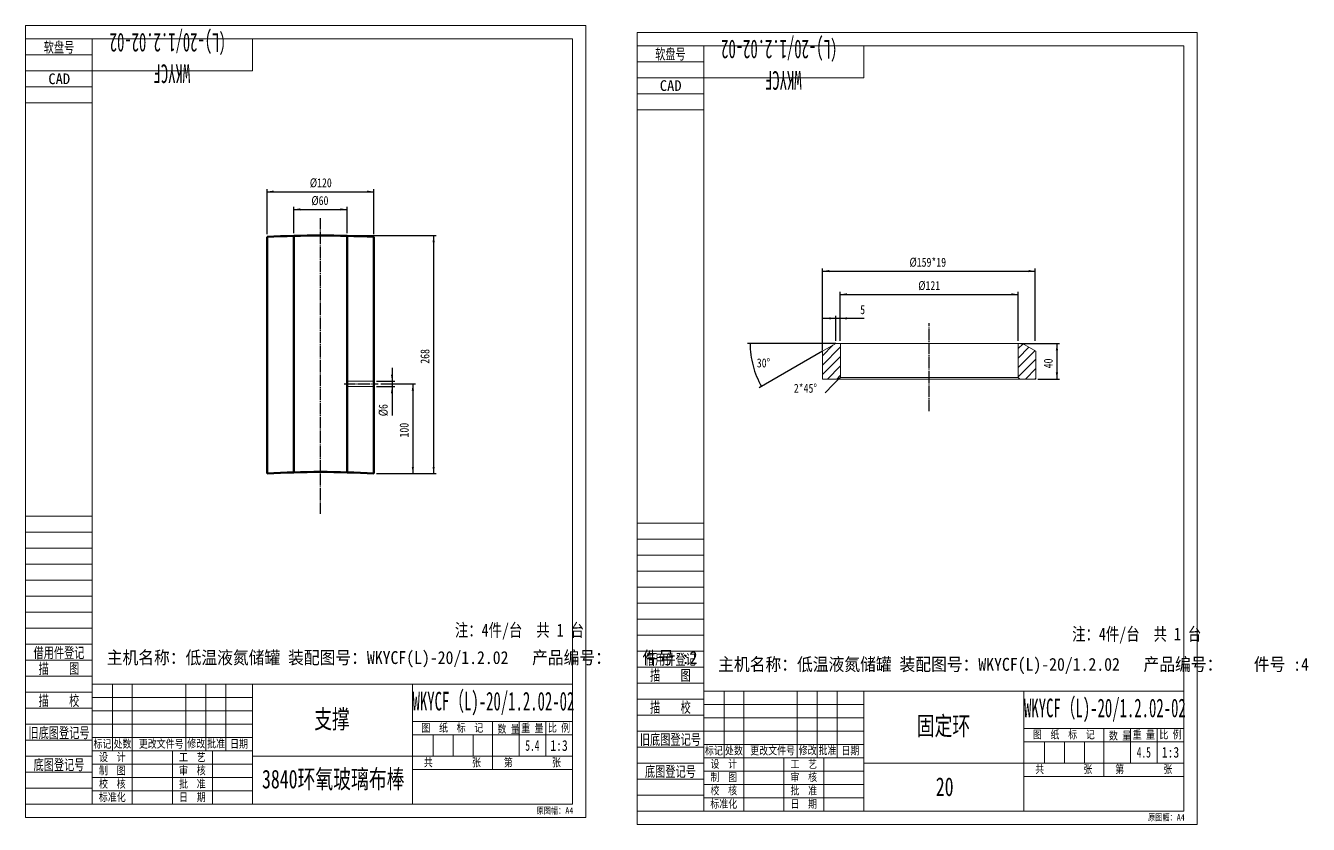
# Model space of a CAD drawing. Header units: millimetres. Extents: x 1505 to 130937, y -44938 to 37032.
# Drawn here: x 8629 to 10072, y -16712 to -15814 of the extents above; entities that cross this region are included whole.
import ezdxf

# ---------------------------------------------------------------- set-up
doc = ezdxf.new("R2010")
doc.units = ezdxf.units.MM
doc.linetypes.add('AM_ISO08W050', pattern=[16, 13, -1, 1, -1])
doc.linetypes.add('AM_ISO08W050x2', pattern=[16, 13, -1, 1, -1])
for name, color, linetype, lineweight in [('6', 2, 'Continuous', 18), ('AM_0', 7, 'Continuous', 50), ('AM_5', 3, 'Continuous', 25), ('AM_6', 2, 'Continuous', 15), ('AM_7', 4, 'AM_ISO08W050', 25), ('AM_8', 1, 'Continuous', 25), ('CDRAFT0', 7, 'Continuous', 18), ('RAHM2', 1, 'Continuous', 18), ('RAHM3', 2, 'Continuous', 18), ('RAHM5', 7, 'Continuous', 18), ('TILE1', 5, 'Continuous', 18)]:
    doc.layers.add(name, color=color, linetype=linetype, lineweight=lineweight)
doc.styles.add('ACANSTS', font='')
doc.styles.add('ACGBTS_0.575705', font='', dxfattribs={"width": 0.575359})
doc.styles.add('HZ', font='', dxfattribs={"width": 0.7})
doc.styles.add('PC_TEXTSTYLE', font='', dxfattribs={"width": 0.8})
doc.styles.get("Standard").update_dxf_attribs({"font": 'txt', "width": 0.8})
doc.styles.add('UserTxtStyle136', font='', dxfattribs={"width": 0.578889})
doc.styles.add('UserTxtStyle2', font='', dxfattribs={"width": 0.65})
doc.styles.add('UserTxtStyle23', font='', dxfattribs={"width": 0.9})
doc.styles.get('ACANSTS').set_extended_font_data('宋体')
doc.styles.get('ACGBTS_0.575705').set_extended_font_data('宋体')
doc.styles.get('HZ').set_extended_font_data('宋体')
doc.styles.get('PC_TEXTSTYLE').set_extended_font_data('宋体')
doc.styles.get('UserTxtStyle136').set_extended_font_data('宋体')
doc.styles.get('UserTxtStyle2').set_extended_font_data('宋体')
doc.styles.get('UserTxtStyle23').set_extended_font_data('宋体')
doc.dimstyles.new('AM_GB$0', dxfattribs={"dimtxt": 3.371484, "dimasz": 2.5, "dimexe": 1, "dimexo": 1, "dimgap": 2.088633, "dimtad": 1, "dimdsep": 46, "dimtxsty": 'Standard', "dimblk": 'NONE', "dimcen": 0, "dimdle": 5, "dimclrd": 256, "dimclre": 256, "dimclrt": 2, "dimadec": 0, "dimazin": 2, "dimtfac": 0.707107, "dimtdec": 3, "dimtmove": 2, "dimatfit": 3, "dimfxl": 1, "dimfrac": 2, "dimtolj": 1, "dimlwd": 18, "dimarcsym": 0})
doc.dimstyles.new('AM_GB$2', dxfattribs={"dimtxt": 3.371484, "dimasz": 2.5, "dimexe": 1, "dimexo": 1, "dimgap": 2.088633, "dimtad": 1, "dimtih": 1, "dimtoh": 1, "dimdsep": 46, "dimtxsty": 'Standard', "dimblk": 'NONE', "dimcen": 0, "dimdle": 5, "dimclrd": 256, "dimclre": 256, "dimclrt": 2, "dimadec": 0, "dimazin": 2, "dimtfac": 0.707107, "dimtdec": 3, "dimtmove": 2, "dimatfit": 3, "dimfxl": 1, "dimfrac": 2, "dimtolj": 1, "dimlwd": 18, "dimarcsym": 0})

# ---------------------------------------------------------------- blocks, each defined once
blk = doc.blocks.new('*X661')
at = {"layer": 'CDRAFT0'}
for p, q in [((255, 840), (255, 876)), ((75, 840), (255, 840)), ((75, 15), (0, 15))]:
    blk.add_line(p, q, dxfattribs=at)
blk.add_lwpolyline([(75, 15), (75, 876), (615, 876), (615, 15), (75, 15)], dxfattribs=at)
at = {"layer": 'RAHM2'}
for p, q in [((75, 858), (0, 858)), ((75, 822), (0, 822)), ((75, 339), (0, 339)), ((75, 303), (0, 303)), ((75, 267), (0, 267)), ((75, 231), (0, 231)), ((75, 195), (0, 195)), ((75, 159), (0, 159)), ((75, 123), (0, 123)), ((75, 87), (0, 87)), ((75, 51), (0, 51)), ((75, 33), (0, 33))]:
    blk.add_line(p, q, dxfattribs=at)
at = {"layer": 'RAHM3'}
for p, q in [((75, 876), (0, 876)), ((75, 840), (0, 840)), ((75, 804), (0, 804)), ((75, 321), (0, 321)), ((75, 285), (0, 285)), ((75, 249), (0, 249)), ((75, 213), (0, 213)), ((75, 177), (0, 177)), ((75, 141), (0, 141)), ((75, 105), (0, 105)), ((75, 69), (0, 69))]:
    blk.add_line(p, q, dxfattribs=at)
at = {"layer": 'TILE1'}
blk.add_line((0, 0), (0, 891), dxfattribs=at)
blk.add_lwpolyline([(0, 891), (630, 891), (630, 0), (0, 0)], dxfattribs=at)
at = {"layer": '6', "color": 1, "insert": (574.7, 11.5), "char_height": 7.22, "width": 61.852, "attachment_point": 1, "line_spacing_factor": 1.37}
blk.add_mtext('原图幅：A4', dxfattribs=at)
at = {"layer": 'RAHM2', "char_height": 12, "attachment_point": 8}
for s, insert, width, style in [('软盘号', (37.5, 859.3), 51.73, 'HZ'), ('CAD', (37.8, 825), 36.7, 'ACANSTS'), ('借用件登记', (37.5, 178.2), 88.06, 'HZ'), ('描    图', (37.5, 160.4), 69.3, 'HZ'), ('描    校', (37.5, 124.3), 70.14, 'HZ'), ('旧底图登记号', (37.5, 88.1), 103.67, 'HZ'), ('底图登记号', (37.5, 52.1), 87.85, 'HZ')]:
    blk.add_mtext(s, dxfattribs=dict(at, insert=insert, width=width, style=style))
at = {"layer": 'RAHM5', "insert": (164.5, 857.2), "char_height": 21, "width": 39.9, "attachment_point": 5, "rotation": 180, "style": 'ACGBTS_0.575705'}
blk.add_mtext('WKYCF（L)-20/1.2.02-02', dxfattribs=at)
blk = doc.blocks.new('*X662')
at = {"layer": 'CDRAFT0'}
for p, q in [((-540, 0), (-540, 135)), ((-540, 135), (0, 135)), ((-517.2, 60), (-517.2, 135)), ((-495, 0), (-495, 135)), ((-435, 60), (-435, 135)), ((-412.5, 60), (-412.5, 135)), ((-390, 60), (-390, 135)), ((-360, 0), (-360, 135)), ((-180, 135), (-180, 0)), ((0, 135), (0, 0)), ((-179.2, 93), (0, 93)), ((-90, 39.3), (-90, 93)), ((-60, 54), (-60, 93)), ((-30, 54.1), (-30, 93)), ((-179.9, 78), (0, 78)), ((-540, 60), (-360, 60)), ((-450, 0), (-450, 60)), ((-405, 0), (-405, 60)), ((-360, 54), (0, 54)), ((-180, 39), (0, 39)), ((-540, 0), (0, 0))]:
    blk.add_line(p, q, dxfattribs=at)
at = {"layer": 'RAHM2'}
for p, q in [((-540, 120), (-360, 120)), ((-540, 105), (-360, 105)), ((-540, 90), (-360, 90)), ((-540, 75), (-360, 75)), ((-156.7, 54.1), (-156.7, 78)), ((-134.2, 54.1), (-134.2, 78)), ((-111.7, 54.1), (-111.7, 78)), ((-540, 45), (-360, 45)), ((-540, 30), (-360, 30)), ((-540, 15), (-360, 15))]:
    blk.add_line(p, q, dxfattribs=at)
for s, insert, char_height, width, attachment_point, style in [('图  纸  标  记', (-135, 85.5), 9, 104.7, 5, 'PC_TEXTSTYLE'), ('数 量', (-84.3, 79.2), 9, 37.08, 7, 'PC_TEXTSTYLE'), ('重 量', (-45, 85.5), 9, 37.14, 5, 'PC_TEXTSTYLE'), ('比 例', (-15, 85.5), 9, 34.86, 5, 'PC_TEXTSTYLE'), ('标记', (-528.6, 67.5), 9, 29.34, 5, 'PC_TEXTSTYLE'), ('处数', (-506.1, 67.5), 9, 29.16, 5, 'PC_TEXTSTYLE'), (' 更改文件号', (-465, 67.5), 9, 83.52, 5, 'PC_TEXTSTYLE'), ('修改', (-423.1, 67.8), 9, 29.46, 5, 'PC_TEXTSTYLE'), ('批准', (-400.8, 67.8), 9, 29.46, 5, 'PC_TEXTSTYLE'), ('日期', (-375, 67.5), 9, 26.46, 5, 'PC_TEXTSTYLE'), ('设  计', (-517.5, 52.5), 9, 44.58, 5, 'PC_TEXTSTYLE'), ('工  艺', (-427.5, 52.5), 9, 44.34, 5, 'PC_TEXTSTYLE'), ('5.4', (-45, 66), 12, 24.375, 5, 'UserTxtStyle2'), ('制  图', (-517.5, 37.5), 9, 44.1, 5, 'PC_TEXTSTYLE'), ('审  核', (-427.5, 37.5), 9, 44.1, 5, 'PC_TEXTSTYLE'), ('共         张', (-135, 46.5), 9, 98.64, 5, 'PC_TEXTSTYLE'), ('第         张', (-45, 46.5), 9, 98.58, 5, 'PC_TEXTSTYLE'), ('校  核', (-517.5, 22.5), 9, 44.52, 5, 'PC_TEXTSTYLE'), ('批  准', (-427.5, 22.5), 9, 44.82, 5, 'PC_TEXTSTYLE'), ('标准化', (-517.5, 7.5), 9, 44.76, 5, 'PC_TEXTSTYLE'), ('日  期', (-427.5, 7.5), 9, 41.82, 5, 'PC_TEXTSTYLE')]:
    blk.add_mtext(s, dxfattribs=dict(at, insert=insert, char_height=char_height, width=width, attachment_point=attachment_point, style=style))
at = {"layer": 'RAHM2', "color": 2, "insert": (-15, 66), "char_height": 12, "width": 29.44, "attachment_point": 5, "style": 'PC_TEXTSTYLE'}
blk.add_mtext('1:3', dxfattribs=at)
at = {"layer": 'RAHM5', "char_height": 21, "attachment_point": 5}
for s, insert, width, style in [('WKYCF（L)-20/1.2.02-02', (-88.8, 113.2), 283.656, 'UserTxtStyle136'), ('支撑', (-270.4, 94.6), 61.495, 'HZ'), ('3840环氧玻璃布棒', (-269, 27.2), 249.655, 'HZ')]:
    blk.add_mtext(s, dxfattribs=dict(at, insert=insert, width=width, style=style))
blk = doc.blocks.new('*X663')
at = {"layer": 'CDRAFT0'}
for p, q in [((255, 840), (255, 876)), ((75, 840), (255, 840)), ((75, 15), (0, 15))]:
    blk.add_line(p, q, dxfattribs=at)
blk.add_lwpolyline([(75, 15), (75, 876), (615, 876), (615, 15), (75, 15)], dxfattribs=at)
at = {"layer": 'RAHM2'}
for p, q in [((75, 858), (0, 858)), ((75, 822), (0, 822)), ((75, 339), (0, 339)), ((75, 303), (0, 303)), ((75, 267), (0, 267)), ((75, 231), (0, 231)), ((75, 195), (0, 195)), ((75, 159), (0, 159)), ((75, 123), (0, 123)), ((75, 87), (0, 87)), ((75, 51), (0, 51)), ((75, 33), (0, 33))]:
    blk.add_line(p, q, dxfattribs=at)
at = {"layer": 'RAHM3'}
for p, q in [((75, 876), (0, 876)), ((75, 840), (0, 840)), ((75, 804), (0, 804)), ((75, 321), (0, 321)), ((75, 285), (0, 285)), ((75, 249), (0, 249)), ((75, 213), (0, 213)), ((75, 177), (0, 177)), ((75, 141), (0, 141)), ((75, 105), (0, 105)), ((75, 69), (0, 69))]:
    blk.add_line(p, q, dxfattribs=at)
at = {"layer": 'TILE1'}
blk.add_line((0, 0), (0, 891), dxfattribs=at)
blk.add_lwpolyline([(0, 891), (630, 891), (630, 0), (0, 0)], dxfattribs=at)
at = {"layer": '6', "color": 1, "insert": (574.7, 11.5), "char_height": 7.22, "width": 61.852, "attachment_point": 1, "line_spacing_factor": 1.37}
blk.add_mtext('原图幅：A4', dxfattribs=at)
at = {"layer": 'RAHM2', "char_height": 12, "attachment_point": 8}
for s, insert, width, style in [('软盘号', (37.5, 859.3), 51.73, 'HZ'), ('CAD', (37.8, 825), 36.7, 'ACANSTS'), ('借用件登记', (37.5, 178.2), 88.06, 'HZ'), ('描    图', (37.5, 160.4), 69.3, 'HZ'), ('描    校', (37.5, 124.3), 70.14, 'HZ'), ('旧底图登记号', (37.5, 88.1), 103.67, 'HZ'), ('底图登记号', (37.5, 52.1), 87.85, 'HZ')]:
    blk.add_mtext(s, dxfattribs=dict(at, insert=insert, width=width, style=style))
at = {"layer": 'RAHM5', "insert": (164.5, 857.2), "char_height": 21, "width": 39.9, "attachment_point": 5, "rotation": 180, "style": 'ACGBTS_0.575705'}
blk.add_mtext('WKYCF（L)-20/1.2.02-02', dxfattribs=at)
blk = doc.blocks.new('*X664')
at = {"layer": 'CDRAFT0'}
for p, q in [((-540, 0), (-540, 135)), ((-540, 135), (0, 135)), ((-517.2, 60), (-517.2, 135)), ((-495, 0), (-495, 135)), ((-435, 60), (-435, 135)), ((-412.5, 60), (-412.5, 135)), ((-390, 60), (-390, 135)), ((-360, 0), (-360, 135)), ((-180, 135), (-180, 0)), ((0, 135), (0, 0)), ((-179.2, 93), (0, 93)), ((-90, 39.3), (-90, 93)), ((-60, 54), (-60, 93)), ((-30, 54.1), (-30, 93)), ((-179.9, 78), (0, 78)), ((-540, 60), (-360, 60)), ((-450, 0), (-450, 60)), ((-405, 0), (-405, 60)), ((-360, 54), (0, 54)), ((-180, 39), (0, 39)), ((-540, 0), (0, 0))]:
    blk.add_line(p, q, dxfattribs=at)
at = {"layer": 'RAHM2'}
for p, q in [((-540, 120), (-360, 120)), ((-540, 105), (-360, 105)), ((-540, 90), (-360, 90)), ((-540, 75), (-360, 75)), ((-156.7, 54.1), (-156.7, 78)), ((-134.2, 54.1), (-134.2, 78)), ((-111.7, 54.1), (-111.7, 78)), ((-540, 45), (-360, 45)), ((-540, 30), (-360, 30)), ((-540, 15), (-360, 15))]:
    blk.add_line(p, q, dxfattribs=at)
for s, insert, char_height, width, attachment_point, style in [('图  纸  标  记', (-135, 85.5), 9, 104.7, 5, 'PC_TEXTSTYLE'), ('数 量', (-84.3, 79.2), 9, 37.08, 7, 'PC_TEXTSTYLE'), ('重 量', (-45, 85.5), 9, 37.14, 5, 'PC_TEXTSTYLE'), ('比 例', (-15, 85.5), 9, 34.86, 5, 'PC_TEXTSTYLE'), ('标记', (-528.6, 67.5), 9, 29.34, 5, 'PC_TEXTSTYLE'), ('处数', (-506.1, 67.5), 9, 29.16, 5, 'PC_TEXTSTYLE'), (' 更改文件号', (-465, 67.5), 9, 83.52, 5, 'PC_TEXTSTYLE'), ('修改', (-423.1, 67.8), 9, 29.46, 5, 'PC_TEXTSTYLE'), ('批准', (-400.8, 67.8), 9, 29.46, 5, 'PC_TEXTSTYLE'), ('日期', (-375, 67.5), 9, 26.46, 5, 'PC_TEXTSTYLE'), ('设  计', (-517.5, 52.5), 9, 44.58, 5, 'PC_TEXTSTYLE'), ('工  艺', (-427.5, 52.5), 9, 44.34, 5, 'PC_TEXTSTYLE'), ('4.5', (-45, 66), 12, 23.92, 5, 'UserTxtStyle2'), ('制  图', (-517.5, 37.5), 9, 44.1, 5, 'PC_TEXTSTYLE'), ('审  核', (-427.5, 37.5), 9, 44.1, 5, 'PC_TEXTSTYLE'), ('共         张', (-135, 46.5), 9, 98.64, 5, 'PC_TEXTSTYLE'), ('第         张', (-45, 46.5), 9, 98.58, 5, 'PC_TEXTSTYLE'), ('校  核', (-517.5, 22.5), 9, 44.52, 5, 'PC_TEXTSTYLE'), ('批  准', (-427.5, 22.5), 9, 44.82, 5, 'PC_TEXTSTYLE'), ('标准化', (-517.5, 7.5), 9, 44.76, 5, 'PC_TEXTSTYLE'), ('日  期', (-427.5, 7.5), 9, 41.82, 5, 'PC_TEXTSTYLE')]:
    blk.add_mtext(s, dxfattribs=dict(at, insert=insert, char_height=char_height, width=width, attachment_point=attachment_point, style=style))
at = {"layer": 'RAHM2', "color": 2, "insert": (-15, 66), "char_height": 12, "width": 29.44, "attachment_point": 5, "style": 'PC_TEXTSTYLE'}
blk.add_mtext('1:3', dxfattribs=at)
at = {"layer": 'RAHM5', "char_height": 21, "attachment_point": 5}
for s, insert, width, style in [('WKYCF（L)-20/1.2.02-02', (-88.8, 113.2), 283.656, 'UserTxtStyle136'), ('固定环', (-270.4, 94.6), 92.488, 'HZ'), ('20', (-269, 27.2), 29.768, 'HZ')]:
    blk.add_mtext(s, dxfattribs=dict(at, insert=insert, width=width, style=style))
blk = doc.blocks.new('*X665')
at = {"layer": 'AM_5'}
for points in [[(9525.3, -16090), (9532.8, -16088.7), (9532.8, -16091.2)], [(9764.5, -16090), (9757, -16088.7), (9757, -16091.2)]]:
    blk.add_hatch(color=256, dxfattribs=at).paths.add_polyline_path(points, flags=0)
for p, q in [((9525.3, -16178.9), (9525.3, -16087)), ((9764.5, -16168.5), (9764.5, -16087)), ((9525.3, -16090), (9764.5, -16090))]:
    blk.add_line(p, q, dxfattribs=at)
at = {"layer": 'AM_5', "color": 2, "insert": (9643.7, -16080.2), "char_height": 10.11, "width": 68.4, "attachment_point": 5, "line_spacing_factor": 1.37}
blk.add_mtext('%%C159*19', dxfattribs=at)
blk = doc.blocks.new('_NONE')
blk = doc.blocks.new('*X666')
at = {"layer": 'AM_5'}
for points in [[(9540.3, -16143.1), (9532.8, -16144.4), (9532.8, -16141.9)], [(9545.3, -16143.1), (9552.8, -16144.4), (9552.8, -16141.9)]]:
    blk.add_hatch(color=256, dxfattribs=at).paths.add_polyline_path(points, flags=0)
for p, q in [((9572.2, -16143.1), (9525.3, -16143.1)), ((9540.3, -16168.5), (9540.3, -16140.1)), ((9545.3, -16168.4), (9545.3, -16140.1))]:
    blk.add_line(p, q, dxfattribs=at)
at = {"layer": 'AM_5', "color": 2, "insert": (9570.4, -16133.4), "char_height": 10.1, "width": 6.3, "attachment_point": 5, "line_spacing_factor": 1.37}
blk.add_mtext('5', dxfattribs=at)
blk = doc.blocks.new('*X667')
at = {"layer": 'AM_5'}
for points in [[(9789, -16171.5), (9790.2, -16179), (9787.7, -16179)], [(9789, -16211.5), (9790.2, -16204), (9787.7, -16204)]]:
    blk.add_hatch(color=256, dxfattribs=at).paths.add_polyline_path(points, flags=0)
for p, q in [((9748.3, -16171.5), (9792, -16171.5)), ((9789, -16171.5), (9789, -16211.5)), ((9767.5, -16211.5), (9792, -16211.5))]:
    blk.add_line(p, q, dxfattribs=at)
at = {"layer": 'AM_5', "color": 2, "insert": (9779.2, -16193.8), "char_height": 10.11, "width": 21, "attachment_point": 5, "rotation": 90, "line_spacing_factor": 1.37}
blk.add_mtext('40', dxfattribs=at)
blk = doc.blocks.new('*X668')
at = {"layer": 'AM_5', "color": 3}
for p, q in [((9528.2, -16227), (9537.3, -16217.6)), ((9537.3, -16217.6), (9544.7, -16210.1))]:
    blk.add_line(p, q, dxfattribs=at)
at = {"layer": 'AM_5', "color": 2, "insert": (9493, -16227), "char_height": 10.11, "width": 33.3, "attachment_point": 7, "line_spacing_factor": 1.37}
blk.add_mtext('2*45%%D', dxfattribs=at)
blk = doc.blocks.new('*X669')
at = {"layer": 'AM_5'}
for points in [[(9545.3, -16116.2), (9552.8, -16114.9), (9552.8, -16117.4)], [(9745.3, -16116.2), (9737.8, -16114.9), (9737.8, -16117.4)]]:
    blk.add_hatch(color=256, dxfattribs=at).paths.add_polyline_path(points, flags=0)
for p, q in [((9545.3, -16168.5), (9545.3, -16113.2)), ((9545.3, -16116.2), (9745.3, -16116.2)), ((9745.3, -16168.5), (9745.3, -16113.2))]:
    blk.add_line(p, q, dxfattribs=at)
at = {"layer": 'AM_5', "color": 2, "insert": (9645.3, -16106.4), "char_height": 10.11, "width": 34.8, "attachment_point": 5, "line_spacing_factor": 1.37}
blk.add_mtext('%%C121', dxfattribs=at)
blk = doc.blocks.new('*X680')
at = {"layer": 'AM_5'}
for points in [[(9041, -16213.8), (9042.3, -16206.3), (9039.8, -16206.3)], [(9041, -16219.8), (9042.3, -16227.3), (9039.8, -16227.3)]]:
    blk.add_hatch(color=256, dxfattribs=at).paths.add_polyline_path(points, flags=0)
for p, q in [((9041, -16198.8), (9041, -16252.3)), ((9023.4, -16213.8), (9044, -16213.8)), ((9023.4, -16219.8), (9044, -16219.8))]:
    blk.add_line(p, q, dxfattribs=at)
at = {"layer": 'AM_5', "color": 2, "insert": (9031.3, -16246.4), "char_height": 10.11, "width": 21, "attachment_point": 5, "rotation": 90, "line_spacing_factor": 1.37}
blk.add_mtext('%%C6', dxfattribs=at)
blk = doc.blocks.new('*X681')
at = {"layer": 'AM_5'}
for points in [[(9064.4, -16216.8), (9065.7, -16224.3), (9063.2, -16224.3)], [(9064.4, -16317.7), (9065.7, -16310.2), (9063.2, -16310.2)]]:
    blk.add_hatch(color=256, dxfattribs=at).paths.add_polyline_path(points, flags=0)
for p, q in [((9028.3, -16216.8), (9067.4, -16216.8)), ((9064.4, -16216.8), (9064.4, -16317.7)), ((9023.4, -16317.7), (9067.4, -16317.7))]:
    blk.add_line(p, q, dxfattribs=at)
at = {"layer": 'AM_5', "color": 2, "insert": (9054.7, -16268.9), "char_height": 10.11, "width": 27.6, "attachment_point": 5, "rotation": 90, "line_spacing_factor": 1.37}
blk.add_mtext('100', dxfattribs=at)
blk = doc.blocks.new('*X682')
at = {"layer": 'AM_5'}
for points in [[(8930.4, -16020.6), (8937.9, -16019.3), (8937.9, -16021.8)], [(8990.4, -16020.6), (8982.9, -16019.3), (8982.9, -16021.8)]]:
    blk.add_hatch(color=256, dxfattribs=at).paths.add_polyline_path(points, flags=0)
for p, q in [((8930.4, -16047.3), (8930.4, -16017.6)), ((8930.4, -16020.6), (8990.4, -16020.6)), ((8990.4, -16047.3), (8990.4, -16017.6))]:
    blk.add_line(p, q, dxfattribs=at)
at = {"layer": 'AM_5', "color": 2, "insert": (8959.9, -16010.8), "char_height": 10.11, "width": 31.8, "attachment_point": 5, "line_spacing_factor": 1.37}
blk.add_mtext('%%C60', dxfattribs=at)
blk = doc.blocks.new('*X683')
at = {"layer": 'AM_5'}
for points in [[(8900.4, -16000.6), (8907.9, -15999.3), (8907.9, -16001.8)], [(9020.4, -16000.6), (9012.9, -15999.3), (9012.9, -16001.8)]]:
    blk.add_hatch(color=256, dxfattribs=at).paths.add_polyline_path(points, flags=0)
for p, q in [((8900.4, -16048.3), (8900.4, -15997.6)), ((8900.4, -16000.6), (9020.4, -16000.6)), ((9020.4, -16048.3), (9020.4, -15997.6))]:
    blk.add_line(p, q, dxfattribs=at)
at = {"layer": 'AM_5', "color": 2, "insert": (8960.9, -15990.8), "char_height": 10.11, "width": 40.2, "attachment_point": 5, "line_spacing_factor": 1.37}
blk.add_mtext('%%C120', dxfattribs=at)
blk = doc.blocks.new('*X693')
at = {"layer": 'AM_5'}
for points in [[(9087.8, -16049.9), (9089.1, -16057.4), (9086.6, -16057.4)], [(9087.8, -16317.7), (9089.1, -16310.2), (9086.6, -16310.2)]]:
    blk.add_hatch(color=256, dxfattribs=at).paths.add_polyline_path(points, flags=0)
for p, q in [((8963.4, -16049.9), (9090.8, -16049.9)), ((9087.8, -16049.9), (9087.8, -16317.7)), ((9023.4, -16317.7), (9090.8, -16317.7))]:
    blk.add_line(p, q, dxfattribs=at)
at = {"layer": 'AM_5', "color": 2, "insert": (9078.1, -16185.9), "char_height": 10.11, "width": 22.5, "attachment_point": 5, "rotation": 90, "line_spacing_factor": 1.37}
blk.add_mtext('268', dxfattribs=at)
blk = doc.blocks.new('*X694')
at = {"layer": 'AM_8'}
for p, q in [((9745.3, -16177.2), (9750.8, -16171.8)), ((9745.3, -16187.8), (9757.5, -16175.6)), ((9745.3, -16198.4), (9764.2, -16179.5)), ((9745.3, -16209), (9765.3, -16189)), ((9753.5, -16211.5), (9765.3, -16199.6)), ((9764.1, -16211.5), (9765.3, -16210.3))]:
    blk.add_line(p, q, dxfattribs=at)
blk = doc.blocks.new('*X695')
at = {"layer": 'AM_8'}
for p, q in [((9525.3, -16185.1), (9537, -16173.4)), ((9525.3, -16195.7), (9545.3, -16175.7)), ((9525.3, -16206.3), (9545.3, -16186.3)), ((9530.7, -16211.5), (9545.3, -16196.9)), ((9541.3, -16211.5), (9545.3, -16207.5))]:
    blk.add_line(p, q, dxfattribs=at)
blk = doc.blocks.new('*X696')
at = {"layer": 'AM_5'}
blk.add_hatch(color=256, dxfattribs=at).paths.add_polyline_path([(9443.8, -16171.5), (9445, -16179), (9443.2, -16179.1)], flags=0)
blk.add_hatch(color=256, dxfattribs=at).paths.add_polyline_path([(9443.8, -16171.5), (9445, -16179), (9443.2, -16179.1)], flags=0)
for p, q in [((9540.3, -16171.5), (9440.8, -16171.5)), ((9525.3, -16180.2), (9454.1, -16221.3))]:
    blk.add_line(p, q, dxfattribs=at)
for start, end in [(180, 195), (195, 210)]:
    blk.add_arc((9540.3, -16171.5), 96.5, start, end, dxfattribs=at)
at = {"layer": 'AM_5', "color": 2, "insert": (9458.9, -16193.3), "char_height": 10.11, "width": 18, "attachment_point": 5, "line_spacing_factor": 1.37}
blk.add_mtext('30%%D', dxfattribs=at)

msp = doc.modelspace()

# ---------------------------------------------------------------- linework, layer by layer
at = {"layer": 'AM_0'}
for p, q in [((8900.41057, -16317.68718), (8900.41057, -16051.30473)), ((8930.41057, -16316.36741), (8930.41057, -16050.27194)), ((8990.41057, -16316.36741), (8990.41057, -16050.27194)), ((9020.41057, -16317.68718), (9020.41057, -16051.30473))]:
    msp.add_line(p, q, dxfattribs=at)
for centre, radius, start, end in [((8960.41057, -17357.92786), 1308, 87.37083063, 92.62916937), ((8960.41057, -17339.92786), 1024, 86.64090145, 93.35909855)]:
    msp.add_arc(centre, radius, start, end, dxfattribs=at)
at = {"layer": 'AM_7', "linetype": 'AM_ISO08W050', "lineweight": 25}
for p, q in [((8960.41057, -16363.20576), (8960.41057, -16029.67105)), ((9645.31386, -16247.49373), (9645.31386, -16148.66456))]:
    msp.add_line(p, q, dxfattribs=at)
at = {"layer": 'AM_7', "linetype": 'AM_ISO08W050x2', "lineweight": 25}
msp.add_line((8987.03481, -16216.84016), (9025.26196, -16216.84016), dxfattribs=at)
at = {"layer": 'CDRAFT0'}
for p, q in [((9525.31386, -16180.15512), (9540.31386, -16171.49487)), ((9540.31386, -16171.49487), (9750.31386, -16171.49487)), ((9545.31386, -16209.49487), (9545.31386, -16171.49487)), ((9745.31386, -16209.49487), (9745.31386, -16171.49487)), ((9745.31386, -16209.49487), (9745.31386, -16171.49487)), ((9765.31386, -16180.15512), (9750.31386, -16171.49487)), ((9525.31386, -16211.49487), (9525.31386, -16180.15512)), ((9765.31386, -16211.49487), (9765.31386, -16180.15512)), ((8990.41057, -16213.84016), (9020.41057, -16213.84016)), ((9525.31386, -16211.49487), (9765.31386, -16211.49487)), ((9545.31386, -16209.49487), (9543.31386, -16211.49487)), ((9543.31386, -16211.49487), (9543.31386, -16211.49487)), ((9545.31386, -16209.49487), (9745.31386, -16209.49487)), ((9545.31386, -16211.49487), (9545.31386, -16211.49487)), ((9745.31386, -16209.49487), (9747.31386, -16211.49487)), ((9745.31386, -16209.49487), (9747.31386, -16211.49487)), ((9745.31386, -16211.49487), (9745.31386, -16211.49487)), ((9745.31386, -16211.49487), (9745.31386, -16211.49487)), ((9745.31386, -16211.49487), (9745.31386, -16211.49487)), ((9747.31386, -16211.49487), (9747.31386, -16211.49487)), ((9747.31386, -16211.49487), (9747.31386, -16211.49487)), ((8990.41057, -16219.84016), (9020.41057, -16219.84016))]:
    msp.add_line(p, q, dxfattribs=at)

# ---------------------------------------------------------------- block references
at = {"layer": 'AM_5'}
msp.add_blockref('*X668', (0, 0), dxfattribs=at)
at = {"layer": 'AM_8'}
for name in ['*X695', '*X694']:
    msp.add_blockref(name, (0, 0), dxfattribs=at)
at = {"layer": 'CDRAFT0', "linetype": 'Continuous', "lineweight": 18}
for name, p in [('*X661', (8628.88926, -16704.79377)), ('*X663', (9316.68498, -16712.38987)), ('*X662', (9243.88926, -16689.79377)), ('*X664', (9931.68498, -16697.38987))]:
    msp.add_blockref(name, p, dxfattribs=at)

# ---------------------------------------------------------------- texts
at = {"layer": '6', "char_height": 14.4492188, "attachment_point": 1, "line_spacing_factor": 1.37}
for insert, width in [((9111.75524, -16486.62401), 279.4175824), ((9806.08861, -16491.04176), 263.989011)]:
    msp.add_mtext('注：4件/台  共 1 台', dxfattribs=dict(at, insert=insert, width=width))
at = {"layer": 'AM_6', "linetype": 'Continuous', "lineweight": 50, "char_height": 14.4492188, "width": 1240.1307692, "attachment_point": 1, "line_spacing_factor": 1.37, "style": 'UserTxtStyle23'}
for s, insert in [('主机名称：低温液氮储罐 装配图号：WKYCF(L)-20/1.2.02   产品编号：    件号 :2  ', (8720.11144, -16517.54346)), ('主机名称：低温液氮储罐 装配图号：WKYCF(L)-20/1.2.02   产品编号：    件号 :4  ', (9407.90716, -16525.13957))]:
    msp.add_mtext(s, dxfattribs=dict(at, insert=insert))

# ---------------------------------------------------------------- dimensions: what is measured, and where the dimension line sits
at = {"layer": 'AM_5'}
for base, p1, p2, text, picture, middle in [((9020.41057, -16000.5994), (8900.41057, -16051.30473), (9020.41057, -16051.30473), '%%C120', '*X683', (8960.92064, -16000.5994)), ((8990.41057, -16020.55532), (8930.41057, -16050.27194), (8990.41057, -16050.27194), '%%C60', '*X682', (8959.93462, -16020.55532)), ((9764.48627, -16089.95207), (9525.31386, -16181.88718), (9764.48627, -16171.49487), '%%C159*19', '*X665', (9643.65168, -16089.95207)), ((9745.31386, -16116.15021), (9545.31386, -16171.49487), (9745.31386, -16171.49487), '%%C121', '*X669', (9645.31386, -16116.15021))]:
    dim = msp.add_linear_dim(base=base, p1=p1, p2=p2, text=text, dimstyle='AM_GB$0', override={"dimscale": 3, "dimsah": 1, "dimtfill": 1}, dxfattribs=at)
    dim.commit()
    dim.dimension.update_dxf_attribs({"geometry": picture, "text_midpoint": middle, "dimtype": 160})
for base, p1, p2, angle, picture, middle in [((9087.83359, -16317.68718), (8960.41057, -16049.92786), (9020.41057, -16317.68718), 90, '*X693', (9087.83359, -16185.87851)), ((9540.31386, -16143.10973), (9545.31386, -16171.43934), (9540.31386, -16171.49487), 360, '*X666', (9569.54299, -16143.10973))]:
    dim = msp.add_linear_dim(base=base, p1=p1, p2=p2, angle=angle, dimstyle='AM_GB$0', override={"dimscale": 3, "dimsah": 1, "dimtfill": 1, "dimtzin": 8}, dxfattribs=at)
    dim.commit()
    dim.dimension.update_dxf_attribs({"geometry": picture, "text_midpoint": middle, "dimtype": 160})
dim = msp.add_angular_dim_2l(base=(9447.08538, -16196.47537), line1=((9525.31386, -16180.15512), (9540.31386, -16171.49487)), line2=((9540.31386, -16171.49487), (9750.31386, -16171.49487)), dimstyle='AM_GB$2', override={"dimscale": 3, "dimtad": 0, "dimtih": 0, "dimtoh": 0, "dimsah": 1, "dimtix": 1, "dimtfill": 1, "dimtzin": 8}, dxfattribs=at)
dim.commit()
dim.dimension.update_dxf_attribs({"geometry": '*X696', "text_midpoint": (9458.90243, -16193.309)})
for base, p1, p2, text, picture, middle in [((9788.97138, -16211.49487), (9745.31386, -16171.49487), (9764.48627, -16211.49487), '40', '*X667', (9788.97138, -16193.80899)), ((9041.0168, -16219.84016), (9020.41057, -16213.84016), (9020.41057, -16219.84016), '%%C6', '*X680', (9041.0168, -16246.42559)), ((9064.42484, -16317.68718), (9025.26196, -16216.84016), (9020.41057, -16317.68718), '100', '*X681', (9064.42484, -16268.89857))]:
    dim = msp.add_linear_dim(base=base, p1=p1, p2=p2, angle=90, text=text, dimstyle='AM_GB$0', override={"dimscale": 3, "dimsah": 1, "dimtfill": 1}, dxfattribs=at)
    dim.commit()
    dim.dimension.update_dxf_attribs({"geometry": picture, "text_midpoint": middle, "dimtype": 160})

doc.saveas('drawing.dxf')
